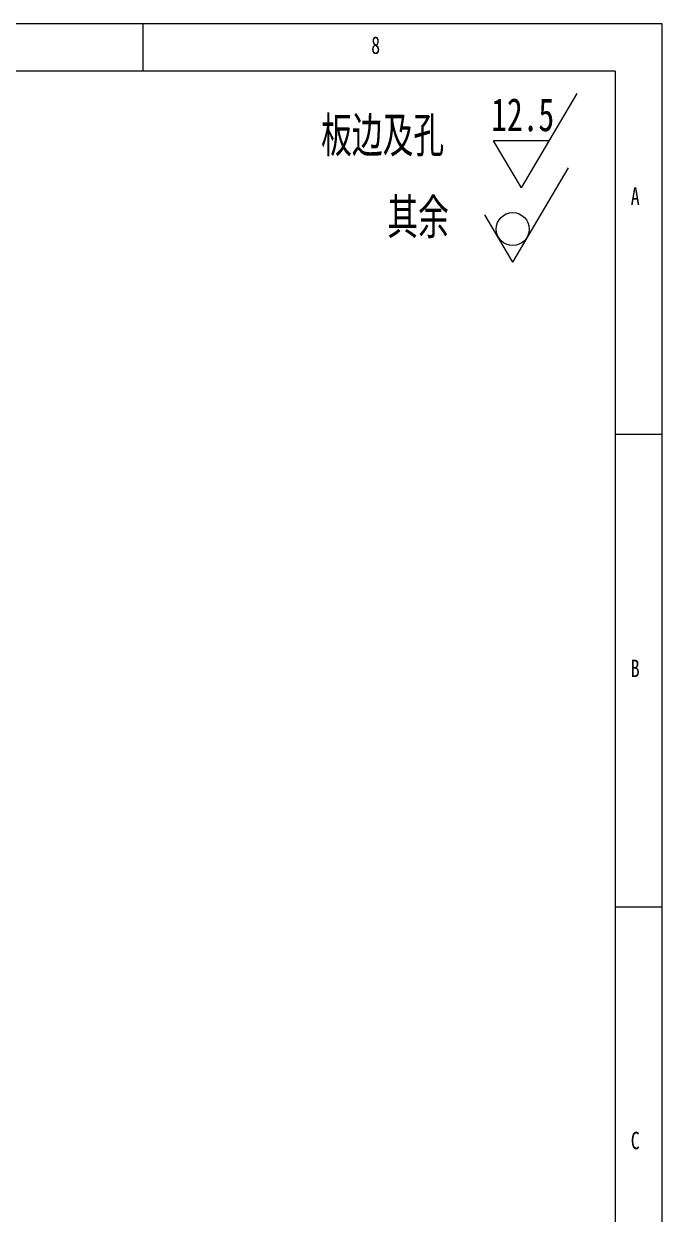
# Model space of a CAD drawing. Header units: millimetres. Extents: x -151 to 542, y -128 to 292.
# Drawn here: x 347.4 to 415, y 165.9 to 292 of the extents above; entities that cross this region are included whole.
import ezdxf

# ---------------------------------------------------------------- set-up
doc = ezdxf.new("R2010")
doc.units = ezdxf.units.MM
doc.styles.add('SLDTEXTSTYLE0', font='TXT', dxfattribs={"width": 0.7, "bigfont": 'bigfont'})
doc.styles.add('SLDTEXTSTYLE1', font='TXT', dxfattribs={"width": 0.75})
doc.styles.add('SLDTEXTSTYLE3', font='TXT', dxfattribs={"width": 0.7})

# ---------------------------------------------------------------- blocks, each defined once
blk = doc.blocks.new('SW_SFSYMBOL_0')
at = {"color": 0, "linetype": 'Continuous', "lineweight": 0}
for q in [(5.8989, 6.4995), (-2.94945, 1.49975)]:
    blk.add_line((0, -3.5), q, dxfattribs=at)
blk.add_circle((0, 0), 1.75, dxfattribs=at)
blk = doc.blocks.new('SW_SFSYMBOL_1')
at = {"color": 0, "linetype": 'Continuous', "lineweight": 0}
for p, q in [((3.19, -5), (9.09, 5)), ((3.19, -5), (0.24, 0)), ((6.14, 0), (0.24, 0))]:
    blk.add_line(p, q, dxfattribs=at)
at = {"color": 0, "linetype": 'Continuous', "lineweight": 0, "insert": (0, 4.51), "char_height": 3.5, "attachment_point": 1, "style": 'SLDTEXTSTYLE3'}
blk.add_mtext('12.5', dxfattribs=at)

msp = doc.modelspace()

# ---------------------------------------------------------------- linework, layer by layer
at = {"color": 7, "linetype": 'Continuous', "lineweight": 18}
for p, q in [((415, 292), (5, 292)), ((360, 287), (360, 292)), ((415, 5), (415, 292)), ((410, 287), (10, 287)), ((410, 287), (410, 10)), ((415, 248.5), (410, 248.5)), ((410, 198.5), (415, 198.5))]:
    msp.add_line(p, q, dxfattribs=at)

# ---------------------------------------------------------------- block references
at = {"color": 7, "linetype": 'Continuous', "lineweight": 0}
for name, p in [('SW_SFSYMBOL_1', (396.88441, 279.62124)), ('SW_SFSYMBOL_0', (399.16016, 270.26384))]:
    msp.add_blockref(name, p, dxfattribs=at)

# ---------------------------------------------------------------- texts
at = {"color": 7, "linetype": 'Continuous', "lineweight": 0, "attachment_point": 1}
for s, insert, char_height, style in [('8', (384.16667, 290.66802), 1.85208, 'SLDTEXTSTYLE1'), ('\\M+194C2边\\M+18B79\\M+18D45', (378.85689, 282.20042), 4.2333333, 'SLDTEXTSTYLE0'), ('\\M+191B4\\M+1975D', (385.8754, 273.52645), 4.2333333, 'SLDTEXTSTYLE0'), ('A', (411.66667, 274.66802), 1.85208, 'SLDTEXTSTYLE1'), ('B', (411.66667, 224.66802), 1.85208, 'SLDTEXTSTYLE1'), ('C', (411.66667, 174.66802), 1.85208, 'SLDTEXTSTYLE1')]:
    msp.add_mtext(s, dxfattribs=dict(at, insert=insert, char_height=char_height, style=style))

doc.saveas('drawing.dxf')
